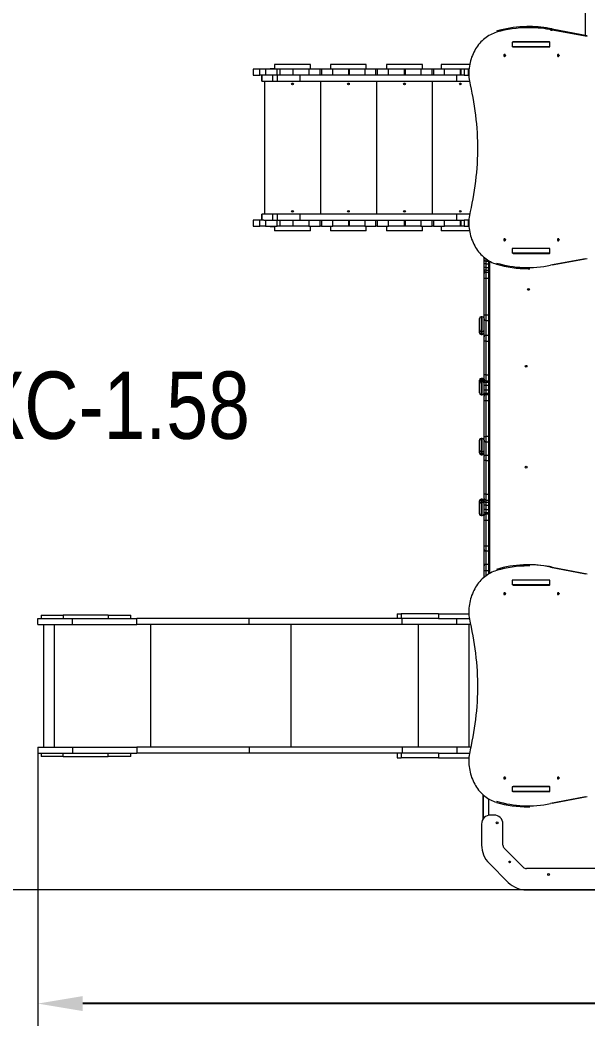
# Model space of a CAD drawing. Header units: millimetres. Extents: x -6400 to 6099, y -5761 to 5444.
# Drawn here: x -3479 to -950, y -3366 to 1187 of the extents above; entities that cross this region are included whole.
import ezdxf

# ---------------------------------------------------------------- set-up
doc = ezdxf.new("R2010")
doc.units = ezdxf.units.MM
for name, color, linetype in [('DIKOM_АРТИКУЛ', 7, 'Continuous'), ('DIKOM_РАЗМЕР_ЗОНА', 7, 'Continuous'), ('DIKOM_РАЗМЕР_ОБЪЕКТА', 7, 'Continuous')]:
    doc.layers.add(name, color=color, linetype=linetype)
doc.styles.add('style1', font='arial.ttf', dxfattribs={"width": 0.8})
doc.dimstyles.new('1-50', dxfattribs={"dimtxt": 300, "dimasz": 200, "dimexe": 100, "dimexo": 0, "dimgap": 100, "dimtad": 1, "dimdec": 0, "dimtxsty": 'style1', "dimcen": 200, "dimclrd": 7, "dimclre": 7, "dimclrt": 7, "dimadec": 1, "dimazin": 2, "dimtfac": 1, "dimtdec": 0, "dimtmove": 0, "dimatfit": 2, "dimfxl": 0, "dimlwd": 25, "dimlwe": 18, "dimarcsym": 0})

# ---------------------------------------------------------------- blocks, each defined once
blk = doc.blocks.new('*D11')
at = {"layer": 'Defpoints', "color": 0, "transparency": 16777216}
for p in [(4599.3, 269.7), (-3401.1, -2066.8), (-3401.1, -3197)]:
    blk.add_point(p, dxfattribs=at)
at = {"layer": 'DIKOM_РАЗМЕР_ОБЪЕКТА', "color": 7, "lineweight": 18, "transparency": 16777216}
for p, q in [((4599.3, 269.7), (4599.3, -3297)), ((-3401.1, -2066.8), (-3401.1, -3297))]:
    blk.add_line(p, q, dxfattribs=at)
at = {"layer": 'DIKOM_РАЗМЕР_ОБЪЕКТА', "color": 7, "lineweight": 25, "transparency": 16777216}
blk.add_line((4399.3, -3197), (-3201.1, -3197), dxfattribs=at)
at = {"layer": 'DIKOM_РАЗМЕР_ОБЪЕКТА', "color": 7, "transparency": 16777216}
for points in [[(-3201.1, -3163.7), (-3201.1, -3230.3), (-3401.1, -3197)], [(4399.3, -3163.7), (4399.3, -3230.3), (4599.3, -3197)]]:
    blk.add_solid(points, dxfattribs=at)
at = {"layer": 'DIKOM_РАЗМЕР_ОБЪЕКТА', "color": 7, "transparency": 16777216, "insert": (677, -2943.8), "char_height": 300, "attachment_point": 5, "style": 'style1'}
blk.add_mtext('8000', dxfattribs=at)
blk = doc.blocks.new('*D12')
at = {"layer": 'Defpoints', "color": 0, "transparency": 16777216}
for p in [(6099.3, 868.2), (-5401.1, -1782.3), (-5401.1, -5661.3)]:
    blk.add_point(p, dxfattribs=at)
at = {"layer": 'DIKOM_РАЗМЕР_ЗОНА', "color": 7, "lineweight": 18, "transparency": 16777216}
for p, q in [((6099.3, 868.2), (6099.3, -5761.3)), ((-5401.1, -1782.3), (-5401.1, -5761.3))]:
    blk.add_line(p, q, dxfattribs=at)
at = {"layer": 'DIKOM_РАЗМЕР_ЗОНА', "color": 7, "lineweight": 25, "transparency": 16777216}
blk.add_line((5899.3, -5661.3), (-5201.1, -5661.3), dxfattribs=at)
at = {"layer": 'DIKOM_РАЗМЕР_ЗОНА', "color": 7, "transparency": 16777216}
for points in [[(-5201.1, -5628), (-5201.1, -5694.6), (-5401.1, -5661.3)], [(5899.3, -5628), (5899.3, -5694.6), (6099.3, -5661.3)]]:
    blk.add_solid(points, dxfattribs=at)
at = {"layer": 'DIKOM_РАЗМЕР_ЗОНА', "color": 7, "transparency": 16777216, "insert": (601.7, -5408.1), "char_height": 300, "attachment_point": 5, "style": 'style1'}
blk.add_mtext('11500', dxfattribs=at)
blk = doc.blocks.new('*D13')
at = {"layer": 'Defpoints', "color": 0, "transparency": 16777216}
for p in [(2050.4, 3929.7), (-4798.2, -2690.3), (-918.6, -2690.3)]:
    blk.add_point(p, dxfattribs=at)
at = {"layer": 'DIKOM_РАЗМЕР_ОБЪЕКТА', "color": 7, "lineweight": 18, "transparency": 16777216}
for p, q in [((2050.4, 3929.7), (-4898.2, 3929.7)), ((-918.6, -2690.3), (-4898.2, -2690.3))]:
    blk.add_line(p, q, dxfattribs=at)
at = {"layer": 'DIKOM_РАЗМЕР_ОБЪЕКТА', "color": 7, "lineweight": 25, "transparency": 16777216}
blk.add_line((-4798.2, 3729.7), (-4798.2, -2490.3), dxfattribs=at)
at = {"layer": 'DIKOM_РАЗМЕР_ОБЪЕКТА', "color": 7, "transparency": 16777216}
for points in [[(-4831.6, 3729.7), (-4764.9, 3729.7), (-4798.2, 3929.7)], [(-4831.6, -2490.3), (-4764.9, -2490.3), (-4798.2, -2690.3)]]:
    blk.add_solid(points, dxfattribs=at)
at = {"layer": 'DIKOM_РАЗМЕР_ОБЪЕКТА', "color": 7, "transparency": 16777216, "insert": (-5051.4, 1197.8), "char_height": 300, "attachment_point": 5, "rotation": 90, "style": 'style1'}
blk.add_mtext('6600', dxfattribs=at)
blk = doc.blocks.new('*D14')
at = {"layer": 'Defpoints', "color": 0, "transparency": 16777216}
for p in [(1087.3, 5444.2), (-5949.5, -4273.6), (-1419.1, -4273.6)]:
    blk.add_point(p, dxfattribs=at)
at = {"layer": 'DIKOM_РАЗМЕР_ЗОНА', "color": 7, "lineweight": 18, "transparency": 16777216}
for p, q in [((1087.3, 5444.2), (-6049.5, 5444.2)), ((-1419.1, -4273.6), (-6049.5, -4273.6))]:
    blk.add_line(p, q, dxfattribs=at)
at = {"layer": 'DIKOM_РАЗМЕР_ЗОНА', "color": 7, "lineweight": 25, "transparency": 16777216}
blk.add_line((-5949.5, 5244.2), (-5949.5, -4073.6), dxfattribs=at)
at = {"layer": 'DIKOM_РАЗМЕР_ЗОНА', "color": 7, "transparency": 16777216}
for points in [[(-5982.8, 5244.2), (-5916.2, 5244.2), (-5949.5, 5444.2)], [(-5982.8, -4073.6), (-5916.2, -4073.6), (-5949.5, -4273.6)]]:
    blk.add_solid(points, dxfattribs=at)
at = {"layer": 'DIKOM_РАЗМЕР_ЗОНА', "color": 7, "transparency": 16777216, "insert": (-6202.7, 1074.7), "char_height": 300, "attachment_point": 5, "rotation": 90, "style": 'style1'}
blk.add_mtext('9700', dxfattribs=at)

msp = doc.modelspace()

# ---------------------------------------------------------------- linework, layer by layer
at = {"color": 7, "linetype": 'Continuous', "lineweight": 15}
for p, q in [((-961.7, 1519.7), (-961.7, 1116.6)), ((-1208.4, 1154.5), (-1215.9, 1154.5)), ((-1208.4, 1154.5), (-1215.9, 1154.5)), ((-1115.8, 1149.1), (-960, 1119.9)), ((-1115.8, 1149.1), (-1108.3, 1149.1)), ((-1115.8, 1144.2), (-1108.3, 1144.2)), ((-1108.3, 1149.1), (-952.5, 1119.9)), ((-952.5, 1114.9), (-1108.3, 1144.2)), ((-1286.2, 1090.7), (-1286.2, 1069.7)), ((-1285.1, 1090.7), (-1286.2, 1090.7)), ((-1285.1, 1069.7), (-1286.2, 1069.7)), ((-1285.1, 1069.7), (-1285.1, 1090.7)), ((-1118.7, 1090.7), (-1285.1, 1090.7)), ((-1118.7, 1069.7), (-1285.1, 1069.7)), ((-1121.4, 1091.4), (-1280.3, 1091.4)), ((-1280.3, 1068.9), (-1121.4, 1068.9)), ((-1274.8, 1069.3), (-1274.8, 1069.7)), ((-1118.7, 1069.7), (-1118.7, 1090.7)), ((-2440.7, 969.7), (-2440.7, 942.7)), ((-2411.6, 969.7), (-2440.7, 969.7)), ((-2411.6, 942.7), (-2411.6, 969.7)), ((-2386.4, 969.7), (-2411.6, 969.7)), ((-2386.4, 969.7), (-2386.4, 942.7)), ((-2333.5, 969.7), (-2386.4, 969.7)), ((-2365.7, 969.7), (-2365.7, 972.7)), ((-2365.7, 972.7), (-2345.7, 972.7)), ((-2345.7, 990.7), (-2345.7, 969.7)), ((-2185.7, 990.7), (-2345.7, 990.7)), ((-2333.5, 942.7), (-2333.5, 969.7)), ((-2322.7, 969.7), (-2333.5, 969.7)), ((-2322.7, 969.7), (-2322.7, 942.7)), ((-2263.8, 969.7), (-2322.7, 969.7)), ((-2263.8, 969.7), (-2263.8, 942.7)), ((-2192.7, 969.7), (-2263.8, 969.7)), ((-2192.7, 969.7), (-2192.7, 942.7)), ((-2142.7, 969.7), (-2192.7, 969.7)), ((-2185.7, 969.7), (-2185.7, 990.7)), ((-2142.7, 942.7), (-2142.7, 969.7)), ((-2136.7, 969.7), (-2142.7, 969.7)), ((-2136.7, 969.7), (-2136.7, 942.7)), ((-2086.7, 969.7), (-2136.7, 969.7)), ((-2096.7, 990.7), (-2096.7, 969.7)), ((-2085.1, 990.7), (-2096.7, 990.7)), ((-2086.7, 942.7), (-2086.7, 969.7)), ((-2016.7, 969.7), (-2086.7, 969.7)), ((-1936.7, 990.7), (-2085.1, 990.7)), ((-2016.7, 969.7), (-2016.7, 942.7)), ((-2013.7, 969.7), (-2016.7, 969.7)), ((-2013.7, 969.7), (-2013.7, 942.7)), ((-1943.7, 969.7), (-2013.7, 969.7)), ((-1943.7, 969.7), (-1943.7, 942.7)), ((-1893.7, 969.7), (-1943.7, 969.7)), ((-1936.7, 969.7), (-1936.7, 990.7)), ((-1893.7, 942.7), (-1893.7, 969.7)), ((-1887.7, 969.7), (-1893.7, 969.7)), ((-1887.7, 969.7), (-1887.7, 942.7)), ((-1837.7, 969.7), (-1887.7, 969.7)), ((-1846.7, 990.7), (-1846.7, 969.7)), ((-1686.7, 990.7), (-1846.7, 990.7)), ((-1837.7, 942.7), (-1837.7, 969.7)), ((-1767.7, 969.7), (-1837.7, 969.7)), ((-1767.7, 969.7), (-1767.7, 942.7)), ((-1763.7, 969.7), (-1767.7, 969.7)), ((-1763.7, 969.7), (-1763.7, 942.7)), ((-1693.7, 969.7), (-1763.7, 969.7)), ((-1693.7, 969.7), (-1693.7, 942.7)), ((-1643.7, 969.7), (-1693.7, 969.7)), ((-1686.7, 969.7), (-1686.7, 990.7)), ((-1643.7, 942.7), (-1643.7, 969.7)), ((-1637.7, 969.7), (-1643.7, 969.7)), ((-1637.7, 969.7), (-1637.7, 942.7)), ((-1587.7, 969.7), (-1637.7, 969.7)), ((-1602.5, 990.7), (-1602.5, 969.7)), ((-1475.9, 990.7), (-1602.5, 990.7)), ((-1587.7, 942.7), (-1587.7, 969.7)), ((-1517.7, 969.7), (-1587.7, 969.7)), ((-1517.7, 969.7), (-1517.7, 942.7)), ((-1514.7, 969.7), (-1517.7, 969.7)), ((-1514.7, 969.7), (-1514.7, 942.7)), ((-1501.2, 969.7), (-1514.7, 969.7)), ((-1501.2, 969.7), (-1501.2, 942.7)), ((-1481, 969.7), (-1501.2, 969.7)), ((-1481, 942.7), (-1481, 969.7)), ((-1478.9, 969.7), (-1481, 969.7)), ((-2440.7, 942.7), (-2411.6, 942.7)), ((-2393.1, 942.7), (-2411.6, 942.7)), ((-2402.6, 942.7), (-2402.6, 915.7)), ((-2402.6, 915.7), (-2401.9, 915.7)), ((-2401.9, 915.7), (-2401.9, 942.7)), ((-2401.9, 915.7), (-2353.3, 915.7)), ((-2353.3, 942.7), (-2393.1, 942.7)), ((-2390.7, 915.7), (-2390.7, 323.7)), ((-2353.3, 915.7), (-2353.3, 942.7)), ((-2333.2, 942.7), (-2353.3, 942.7)), ((-2353.3, 915.7), (-2333.2, 915.7)), ((-2333.2, 915.7), (-2333.2, 942.7)), ((-2231.3, 942.7), (-2333.2, 942.7)), ((-2333.2, 915.7), (-2231.3, 915.7)), ((-2231.3, 915.7), (-2231.3, 942.7)), ((-1533.2, 942.7), (-2231.3, 942.7)), ((-2231.3, 915.7), (-1533.2, 915.7)), ((-2141.7, 915.7), (-2141.7, 323.7)), ((-1891.7, 915.7), (-1891.7, 323.7)), ((-1642.7, 915.7), (-1642.7, 323.7)), ((-1533.2, 915.7), (-1533.2, 942.7)), ((-1500.4, 942.7), (-1533.2, 942.7)), ((-1533.2, 915.7), (-1477, 915.7)), ((-1500.4, 942.7), (-1481, 942.7)), ((-1479.6, 942.7), (-1481, 942.7)), ((-2402.6, 323.7), (-2402.6, 296.7)), ((-2401.9, 323.7), (-2402.6, 323.7)), ((-2401.9, 296.7), (-2401.9, 323.7)), ((-2353.3, 323.7), (-2401.9, 323.7)), ((-2353.3, 296.7), (-2353.3, 323.7)), ((-2333.2, 323.7), (-2353.3, 323.7)), ((-2333.2, 296.7), (-2333.2, 323.7)), ((-2231.3, 323.7), (-2333.2, 323.7)), ((-2231.3, 296.7), (-2231.3, 323.7)), ((-1533.2, 323.7), (-2231.3, 323.7)), ((-1533.2, 296.7), (-1533.2, 323.7)), ((-1476.2, 323.7), (-1533.2, 323.7)), ((-2440.7, 296.7), (-2440.7, 269.7)), ((-2411.6, 296.7), (-2440.7, 296.7)), ((-2411.6, 269.7), (-2411.6, 296.7)), ((-2393.1, 296.7), (-2411.6, 296.7)), ((-2393.1, 296.7), (-2353.3, 296.7)), ((-2386.4, 296.7), (-2386.4, 269.7)), ((-2353.3, 296.7), (-2333.2, 296.7)), ((-2333.5, 269.7), (-2333.5, 296.7)), ((-2333.2, 296.7), (-2231.3, 296.7)), ((-2322.7, 296.7), (-2322.7, 269.7)), ((-2263.8, 296.7), (-2263.8, 269.7)), ((-2231.3, 296.7), (-1533.2, 296.7)), ((-2192.7, 296.7), (-2192.7, 269.7)), ((-2142.7, 269.7), (-2142.7, 296.7)), ((-2136.7, 296.7), (-2136.7, 269.7)), ((-2086.7, 269.7), (-2086.7, 296.7)), ((-2016.7, 296.7), (-2016.7, 269.7)), ((-2013.7, 296.7), (-2013.7, 269.7)), ((-1943.7, 296.7), (-1943.7, 269.7)), ((-1893.7, 269.7), (-1893.7, 296.7)), ((-1887.7, 296.7), (-1887.7, 269.7)), ((-1837.7, 269.7), (-1837.7, 296.7)), ((-1767.7, 296.7), (-1767.7, 269.7)), ((-1763.7, 296.7), (-1763.7, 269.7)), ((-1693.7, 296.7), (-1693.7, 269.7)), ((-1643.7, 269.7), (-1643.7, 296.7)), ((-1637.7, 296.7), (-1637.7, 269.7)), ((-1587.7, 269.7), (-1587.7, 296.7)), ((-1533.2, 296.7), (-1500.4, 296.7)), ((-1517.7, 296.7), (-1517.7, 269.7)), ((-1514.7, 296.7), (-1514.7, 269.7)), ((-1501.2, 296.7), (-1501.2, 269.7)), ((-1481, 296.7), (-1500.4, 296.7)), ((-1481, 269.7), (-1481, 296.7)), ((-1479.4, 296.7), (-1481, 296.7)), ((-2440.7, 269.7), (-2411.6, 269.7)), ((-2386.4, 269.7), (-2411.6, 269.7)), ((-2386.4, 269.7), (-2333.5, 269.7)), ((-2365.7, 266.7), (-2365.7, 269.7)), ((-2345.7, 266.7), (-2365.7, 266.7)), ((-2345.7, 269.7), (-2345.7, 248.7)), ((-2185.7, 248.7), (-2345.7, 248.7)), ((-2322.7, 269.7), (-2333.5, 269.7)), ((-2263.8, 269.7), (-2322.7, 269.7)), ((-2192.7, 269.7), (-2263.8, 269.7)), ((-2192.7, 269.7), (-2142.7, 269.7)), ((-2185.7, 248.7), (-2185.7, 269.7)), ((-2136.7, 269.7), (-2142.7, 269.7)), ((-2136.7, 269.7), (-2086.7, 269.7)), ((-2096.7, 269.7), (-2096.7, 248.7)), ((-1936.7, 248.7), (-2096.7, 248.7)), ((-2016.7, 269.7), (-2086.7, 269.7)), ((-2013.7, 269.7), (-2016.7, 269.7)), ((-1943.7, 269.7), (-2013.7, 269.7)), ((-1943.7, 269.7), (-1893.7, 269.7)), ((-1936.7, 248.7), (-1936.7, 269.7)), ((-1887.7, 269.7), (-1893.7, 269.7)), ((-1887.7, 269.7), (-1837.7, 269.7)), ((-1846.7, 269.7), (-1846.7, 248.7)), ((-1686.7, 248.7), (-1846.7, 248.7)), ((-1767.7, 269.7), (-1837.7, 269.7)), ((-1763.7, 269.7), (-1767.7, 269.7)), ((-1693.7, 269.7), (-1763.7, 269.7)), ((-1693.7, 269.7), (-1643.7, 269.7)), ((-1686.7, 248.7), (-1686.7, 269.7)), ((-1637.7, 269.7), (-1643.7, 269.7)), ((-1637.7, 269.7), (-1587.7, 269.7)), ((-1602.5, 269.7), (-1602.5, 248.7)), ((-1476.8, 248.7), (-1602.5, 248.7)), ((-1517.7, 269.7), (-1587.7, 269.7)), ((-1514.7, 269.7), (-1517.7, 269.7)), ((-1501.2, 269.7), (-1514.7, 269.7)), ((-1501.2, 269.7), (-1481, 269.7)), ((-1479.2, 269.7), (-1481, 269.7)), ((-1286.2, 169.7), (-1286.2, 148.7)), ((-1285.1, 169.7), (-1286.2, 169.7)), ((-1285.1, 148.7), (-1286.2, 148.7)), ((-1285.1, 148.7), (-1285.1, 169.7)), ((-1118.7, 169.7), (-1285.1, 169.7)), ((-1118.7, 148.7), (-1285.1, 148.7)), ((-1121.4, 170.4), (-1280.3, 170.4)), ((-1280.3, 147.9), (-1121.4, 147.9)), ((-1274.8, 169.7), (-1274.8, 170.1)), ((-1118.7, 148.7), (-1118.7, 169.7)), ((-1411.7, 118.1), (-1411.7, 130.5)), ((-1411.7, 101.8), (-1411.7, 118.1)), ((-1411.7, 84.5), (-1411.7, 101.8)), ((-1403.7, 124.2), (-1403.7, 124)), ((-1403.7, 124), (-1403.7, 113.8)), ((-1403.7, 124), (-1403.4, 124)), ((-1403.7, 113.8), (-1390.7, 113.8)), ((-1403.7, 113.8), (-1403.7, 102.1)), ((-1403.7, 102.1), (-1390.7, 102.1)), ((-1403.7, 102.1), (-1403.7, 84.8)), ((-1390.7, 113.8), (-1390.7, 115.6)), ((-1390.7, 102.1), (-1390.7, 113.8)), ((-1390.7, 84.8), (-1390.7, 102.1)), ((-1385.7, -1278.3), (-1385.7, 112.7)), ((-960, 124.5), (-1115.8, 95.2)), ((-952.5, 124.5), (-1108.3, 95.2)), ((-1411.7, 68.5), (-1411.7, 84.5)), ((-1411.7, 58.3), (-1411.7, 68.5)), ((-1411.7, 38.6), (-1411.7, 58.3)), ((-1403.7, 84.8), (-1403.7, 73.4)), ((-1403.7, 84.8), (-1390.7, 84.8)), ((-1403.7, 73.4), (-1403.7, 65.1)), ((-1403.7, 73.4), (-1390.7, 73.4)), ((-1403.7, 65.1), (-1390.7, 65.1)), ((-1403.7, 65.1), (-1403.7, 38.2)), ((-1390.7, 73.4), (-1390.7, 84.8)), ((-1390.7, 65.1), (-1390.7, 73.4)), ((-1390.7, 38.2), (-1390.7, 65.1)), ((-1215.9, 79.9), (-1208.4, 79.9)), ((-1215.9, 79.9), (-1208.4, 79.9)), ((-1411.7, -124.9), (-1411.7, 38.6)), ((-1403.7, 38.2), (-1390.7, 38.2)), ((-1403.7, 38.2), (-1403.7, -125.3)), ((-1390.7, -125.3), (-1390.7, 38.2)), ((-1419.7, -134.6), (-1424.7, -134.6)), ((-1424.7, -134.6), (-1424.7, -200.5)), ((-1419.7, -200.5), (-1419.7, -134.6)), ((-1411.7, -144), (-1411.7, -124.9)), ((-1403.7, -125.3), (-1390.7, -125.3)), ((-1403.7, -125.3), (-1403.7, -151.3)), ((-1390.7, -151.3), (-1390.7, -125.3)), ((-1432.7, -192.5), (-1432.7, -142.6)), ((-1411.7, -223.8), (-1411.7, -144)), ((-1403.7, -151.3), (-1390.7, -151.3)), ((-1403.7, -151.3), (-1403.7, -216.3)), ((-1390.7, -216.3), (-1390.7, -151.3)), ((-1432.7, -203.5), (-1432.7, -192.5)), ((-1432.7, -203.5), (-1432.7, -203.5)), ((-1432.7, -205.4), (-1432.7, -203.5)), ((-1432.7, -205.5), (-1432.7, -205.4)), ((-1424.7, -200.5), (-1419.7, -200.5)), ((-1424.7, -200.5), (-1424.7, -211.5)), ((-1424.7, -211.5), (-1419.7, -211.5)), ((-1424.7, -211.5), (-1419.7, -211.5)), ((-1424.7, -211.5), (-1424.7, -211.5)), ((-1424.7, -211.5), (-1424.7, -213.4)), ((-1424.7, -213.4), (-1419.7, -213.4)), ((-1424.7, -213.4), (-1424.7, -213.5)), ((-1424.7, -213.5), (-1419.7, -213.5)), ((-1419.7, -211.5), (-1419.7, -200.5)), ((-1419.7, -211.5), (-1419.7, -211.5)), ((-1419.7, -213.4), (-1419.7, -211.5)), ((-1419.7, -213.5), (-1419.7, -213.4)), ((-1411.7, -244), (-1411.7, -223.8)), ((-1403.7, -216.3), (-1390.7, -216.3)), ((-1403.7, -216.3), (-1403.7, -243.8)), ((-1390.7, -243.8), (-1390.7, -216.3)), ((-1411.7, -393.2), (-1411.7, -244)), ((-1403.7, -243.8), (-1403.7, -392.9)), ((-1403.7, -243.8), (-1390.7, -243.8)), ((-1390.7, -392.9), (-1390.7, -243.8)), ((-1419.7, -409.6), (-1424.7, -409.6)), ((-1424.7, -409.6), (-1424.7, -413.3)), ((-1424.7, -409.6), (-1419.7, -409.6)), ((-1424.7, -409.6), (-1424.7, -409.6)), ((-1419.7, -413.3), (-1419.7, -409.6)), ((-1419.7, -409.6), (-1419.7, -409.6)), ((-1411.7, -413), (-1411.7, -393.2)), ((-1403.7, -392.9), (-1403.7, -420)), ((-1403.7, -392.9), (-1390.7, -392.9)), ((-1390.7, -420), (-1390.7, -392.9)), ((-1432.7, -421.3), (-1432.7, -417.6)), ((-1432.7, -417.6), (-1432.7, -417.6)), ((-1432.7, -422.4), (-1432.7, -421.3)), ((-1432.7, -425.3), (-1432.7, -422.4)), ((-1432.7, -428.9), (-1432.7, -425.3)), ((-1432.7, -431.3), (-1432.7, -428.9)), ((-1432.7, -474.3), (-1432.7, -431.3)), ((-1424.7, -413.3), (-1424.7, -414.8)), ((-1424.7, -413.3), (-1419.7, -413.3)), ((-1424.7, -414.8), (-1419.7, -414.8)), ((-1424.7, -414.8), (-1424.7, -417.7)), ((-1424.7, -417.7), (-1424.7, -420.9)), ((-1424.7, -417.7), (-1419.7, -417.7)), ((-1424.7, -420.9), (-1424.7, -423.3)), ((-1424.7, -420.9), (-1419.7, -420.9)), ((-1424.7, -423.3), (-1419.7, -423.3)), ((-1424.7, -423.3), (-1424.7, -482.3)), ((-1419.7, -414.8), (-1419.7, -413.3)), ((-1419.7, -417.7), (-1419.7, -414.8)), ((-1419.7, -420.9), (-1419.7, -417.7)), ((-1419.7, -423.3), (-1419.7, -420.9)), ((-1419.7, -482.3), (-1419.7, -423.3)), ((-1411.7, -420.8), (-1411.7, -413)), ((-1411.7, -440.2), (-1411.7, -420.8)), ((-1411.7, -440.2), (-1403.7, -440.2)), ((-1411.7, -461), (-1411.7, -440.2)), ((-1403.7, -420), (-1390.7, -420)), ((-1403.7, -420), (-1403.7, -426.3)), ((-1403.7, -426.3), (-1390.7, -426.3)), ((-1403.7, -426.3), (-1403.7, -440.2)), ((-1403.7, -440.2), (-1390.7, -440.2)), ((-1403.7, -440.2), (-1403.7, -461)), ((-1390.7, -426.3), (-1390.7, -420)), ((-1390.7, -440.2), (-1390.7, -426.3)), ((-1390.7, -461), (-1390.7, -440.2)), ((-1424.7, -482.3), (-1419.7, -482.3)), ((-1411.7, -461), (-1403.7, -461)), ((-1411.7, -480.4), (-1411.7, -461)), ((-1411.7, -488.2), (-1411.7, -480.4)), ((-1411.7, -508), (-1411.7, -488.2)), ((-1403.7, -461), (-1403.7, -474.9)), ((-1403.7, -461), (-1390.7, -461)), ((-1403.7, -474.9), (-1390.7, -474.9)), ((-1403.7, -474.9), (-1403.7, -481.2)), ((-1403.7, -481.2), (-1403.7, -508.3)), ((-1403.7, -481.2), (-1390.7, -481.2)), ((-1390.7, -474.9), (-1390.7, -461)), ((-1390.7, -481.2), (-1390.7, -474.9)), ((-1390.7, -508.3), (-1390.7, -481.2)), ((-1411.7, -667.4), (-1411.7, -508)), ((-1403.7, -508.3), (-1390.7, -508.3)), ((-1403.7, -508.3), (-1403.7, -667.6)), ((-1390.7, -667.6), (-1390.7, -508.3)), ((-1419.7, -676.6), (-1424.7, -676.6)), ((-1424.7, -676.6), (-1424.7, -677.6)), ((-1419.7, -677.6), (-1424.7, -677.6)), ((-1424.7, -677.6), (-1424.7, -736.6)), ((-1419.7, -677.6), (-1419.7, -676.6)), ((-1419.7, -736.6), (-1419.7, -677.6)), ((-1411.7, -685.4), (-1411.7, -667.4)), ((-1403.7, -667.6), (-1390.7, -667.6)), ((-1403.7, -667.6), (-1403.7, -692.1)), ((-1390.7, -692.1), (-1390.7, -667.6)), ((-1432.7, -685.4), (-1432.7, -684.6)), ((-1432.7, -685.6), (-1432.7, -685.4)), ((-1432.7, -728.6), (-1432.7, -685.6)), ((-1411.7, -757.9), (-1411.7, -685.4)), ((-1403.7, -692.1), (-1390.7, -692.1)), ((-1403.7, -692.1), (-1403.7, -751.2)), ((-1390.7, -751.2), (-1390.7, -692.1)), ((-1432.7, -739), (-1432.7, -728.6)), ((-1432.7, -739.1), (-1432.7, -739)), ((-1432.7, -739.8), (-1432.7, -739.1)), ((-1432.7, -740.7), (-1432.7, -739.8)), ((-1432.7, -741.9), (-1432.7, -740.7)), ((-1432.7, -741.9), (-1432.7, -741.9)), ((-1424.7, -736.6), (-1419.7, -736.6)), ((-1424.7, -736.6), (-1424.7, -747)), ((-1424.7, -747), (-1419.7, -747)), ((-1424.7, -747), (-1424.7, -747.1)), ((-1424.7, -747.1), (-1419.7, -747.1)), ((-1424.7, -747.1), (-1424.7, -747.5)), ((-1424.7, -747.5), (-1419.7, -747.5)), ((-1424.7, -747.5), (-1424.7, -748.7)), ((-1424.7, -748.7), (-1419.7, -748.7)), ((-1424.7, -748.7), (-1424.7, -749.8)), ((-1424.7, -749.8), (-1419.7, -749.8)), ((-1424.7, -749.8), (-1424.7, -749.9)), ((-1424.7, -749.9), (-1419.7, -749.9)), ((-1419.7, -747), (-1419.7, -736.6)), ((-1419.7, -747.1), (-1419.7, -747)), ((-1419.7, -747.5), (-1419.7, -747.1)), ((-1419.7, -748.7), (-1419.7, -747.5)), ((-1419.7, -749.8), (-1419.7, -748.7)), ((-1419.7, -749.9), (-1419.7, -749.8)), ((-1411.7, -775.9), (-1411.7, -757.9)), ((-1403.7, -751.2), (-1403.7, -775.6)), ((-1403.7, -751.2), (-1390.7, -751.2)), ((-1390.7, -775.6), (-1390.7, -751.2)), ((-1411.7, -925.2), (-1411.7, -775.9)), ((-1403.7, -775.6), (-1403.7, -925)), ((-1403.7, -775.6), (-1390.7, -775.6)), ((-1390.7, -925), (-1390.7, -775.6)), ((-1432.7, -957.1), (-1432.7, -955.9)), ((-1432.7, -955.9), (-1432.7, -955.9)), ((-1419.7, -947.9), (-1424.7, -947.9)), ((-1424.7, -947.9), (-1424.7, -948)), ((-1424.7, -948), (-1424.7, -949.1)), ((-1419.7, -948), (-1424.7, -948)), ((-1419.7, -949.1), (-1424.7, -949.1)), ((-1424.7, -949.1), (-1424.7, -950.3)), ((-1419.7, -950.3), (-1424.7, -950.3)), ((-1424.7, -950.3), (-1424.7, -950.7)), ((-1419.7, -950.7), (-1424.7, -950.7)), ((-1424.7, -950.7), (-1424.7, -950.8)), ((-1424.7, -950.8), (-1424.7, -961.2)), ((-1419.7, -950.8), (-1424.7, -950.8)), ((-1419.7, -948), (-1419.7, -947.9)), ((-1419.7, -949.1), (-1419.7, -948)), ((-1419.7, -950.3), (-1419.7, -949.1)), ((-1419.7, -950.7), (-1419.7, -950.3)), ((-1419.7, -950.8), (-1419.7, -950.7)), ((-1419.7, -961.2), (-1419.7, -950.8)), ((-1411.7, -945.3), (-1411.7, -925.2)), ((-1411.7, -956), (-1411.7, -945.3)), ((-1411.7, -974.5), (-1411.7, -956)), ((-1403.7, -925), (-1390.7, -925)), ((-1403.7, -925), (-1403.7, -952.3)), ((-1403.7, -952.3), (-1390.7, -952.3)), ((-1403.7, -952.3), (-1403.7, -961.1)), ((-1390.7, -952.3), (-1390.7, -925)), ((-1390.7, -961.1), (-1390.7, -952.3)), ((-1432.7, -958), (-1432.7, -957.1)), ((-1432.7, -958.7), (-1432.7, -958)), ((-1432.7, -958.8), (-1432.7, -958.7)), ((-1432.7, -969.2), (-1432.7, -958.8)), ((-1432.7, -1012.2), (-1432.7, -969.2)), ((-1419.7, -961.2), (-1424.7, -961.2)), ((-1424.7, -961.2), (-1424.7, -1020.2)), ((-1419.7, -1020.2), (-1419.7, -961.2)), ((-1411.7, -994.1), (-1411.7, -974.5)), ((-1411.7, -1012.2), (-1411.7, -994.1)), ((-1403.7, -961.1), (-1390.7, -961.1)), ((-1403.7, -961.1), (-1403.7, -974.3)), ((-1403.7, -974.3), (-1390.7, -974.3)), ((-1403.7, -974.3), (-1403.7, -993.9)), ((-1403.7, -993.9), (-1403.7, -1006.8)), ((-1403.7, -993.9), (-1390.7, -993.9)), ((-1390.7, -974.3), (-1390.7, -961.1)), ((-1390.7, -993.9), (-1390.7, -974.3)), ((-1390.7, -1006.8), (-1390.7, -993.9)), ((-1432.7, -1012.4), (-1432.7, -1012.2)), ((-1432.7, -1013.2), (-1432.7, -1012.4)), ((-1424.7, -1020.2), (-1419.7, -1020.2)), ((-1424.7, -1020.2), (-1424.7, -1021.2)), ((-1424.7, -1021.2), (-1419.7, -1021.2)), ((-1419.7, -1021.2), (-1419.7, -1020.2)), ((-1411.7, -1020.9), (-1411.7, -1012.2)), ((-1411.7, -1041.3), (-1411.7, -1020.9)), ((-1411.7, -1155.1), (-1411.7, -1041.3)), ((-1403.7, -1006.8), (-1403.7, -1013.9)), ((-1403.7, -1006.8), (-1390.7, -1006.8)), ((-1403.7, -1013.9), (-1403.7, -1041.7)), ((-1403.7, -1013.9), (-1390.7, -1013.9)), ((-1403.7, -1041.7), (-1390.7, -1041.7)), ((-1403.7, -1041.7), (-1403.7, -1155.5)), ((-1390.7, -1013.9), (-1390.7, -1006.8)), ((-1390.7, -1041.7), (-1390.7, -1013.9)), ((-1390.7, -1155.5), (-1390.7, -1041.7)), ((-1411.7, -1172.1), (-1411.7, -1155.1)), ((-1411.7, -1245), (-1411.7, -1172.1)), ((-1403.7, -1155.5), (-1390.7, -1155.5)), ((-1403.7, -1155.5), (-1403.7, -1178.7)), ((-1403.7, -1178.7), (-1390.7, -1178.7)), ((-1403.7, -1178.7), (-1403.7, -1238)), ((-1390.7, -1178.7), (-1390.7, -1155.5)), ((-1390.7, -1238), (-1390.7, -1178.7)), ((-1411.7, -1265.9), (-1411.7, -1245)), ((-1411.7, -1296.1), (-1411.7, -1265.9)), ((-1403.7, -1238), (-1403.7, -1266.5)), ((-1403.7, -1238), (-1390.7, -1238)), ((-1403.7, -1266.5), (-1390.7, -1266.5)), ((-1403.7, -1266.5), (-1403.7, -1289.8)), ((-1390.7, -1266.5), (-1390.7, -1238)), ((-1390.7, -1281.2), (-1390.7, -1266.5)), ((-1208.4, -1245.5), (-1215.9, -1245.5)), ((-1208.4, -1245.5), (-1215.9, -1245.5)), ((-1115.8, -1250.9), (-960, -1280.1)), ((-1115.8, -1250.9), (-1108.3, -1250.9)), ((-1108.3, -1250.9), (-952.5, -1280.1)), ((-1286.2, -1309.3), (-1286.2, -1330.3)), ((-1285.1, -1309.3), (-1286.2, -1309.3)), ((-1285.1, -1330.3), (-1285.1, -1309.3)), ((-1118.7, -1309.3), (-1285.1, -1309.3)), ((-1121.4, -1308.6), (-1280.3, -1308.6)), ((-1118.7, -1330.3), (-1118.7, -1309.3)), ((-1285.1, -1330.3), (-1286.2, -1330.3)), ((-1118.7, -1330.3), (-1285.1, -1330.3)), ((-1280.3, -1331.1), (-1121.4, -1331.1)), ((-1274.8, -1330.7), (-1274.8, -1330.3)), ((-3401.1, -1507.3), (-3401.1, -1480.3)), ((-3401.1, -1480.3), (-3246.7, -1480.3)), ((-3386.5, -1465.3), (-3386.5, -1480.3)), ((-3386.5, -1465.3), (-3288.3, -1465.3)), ((-3288.3, -1465.3), (-3288.3, -1480.3)), ((-3088.3, -1465.3), (-3288.3, -1465.3)), ((-3246.7, -1507.3), (-3246.7, -1480.3)), ((-3246.7, -1480.3), (-2959.8, -1480.3)), ((-3088.3, -1465.3), (-3088.3, -1480.3)), ((-3088.3, -1465.3), (-2986.6, -1465.3)), ((-2986.6, -1480.3), (-2986.6, -1465.3)), ((-2959.8, -1507.3), (-2959.8, -1480.3)), ((-2459.6, -1480.3), (-2959.8, -1480.3)), ((-2459.6, -1507.3), (-2459.6, -1480.3)), ((-1778, -1480.3), (-2459.6, -1480.3)), ((-1799.6, -1459.3), (-1799.6, -1480.3)), ((-1799.6, -1459.3), (-1780.7, -1459.3)), ((-1780.7, -1459.3), (-1780.7, -1480.3)), ((-1614.6, -1459.3), (-1780.7, -1459.3)), ((-1614.6, -1480.3), (-1778, -1480.3)), ((-1776.5, -1507.3), (-1776.5, -1480.3)), ((-1614.6, -1459.3), (-1614.6, -1480.3)), ((-1614.6, -1459.3), (-1479.5, -1459.3)), ((-1614.6, -1480.3), (-1477.6, -1480.3)), ((-1532.6, -1507.3), (-1532.6, -1480.3)), ((-3401.1, -1507.3), (-3246.7, -1507.3)), ((-3376.1, -1507.3), (-3376.1, -2053.3)), ((-3327, -2053.3), (-3327, -1507.3)), ((-3246.7, -1507.3), (-2959.8, -1507.3)), ((-2459.6, -1507.3), (-2959.8, -1507.3)), ((-2897.5, -2053.3), (-2897.5, -1507.3)), ((-1776.5, -1507.3), (-2459.6, -1507.3)), ((-2272.1, -2053.3), (-2272.1, -1507.3)), ((-1532.6, -1507.3), (-1776.5, -1507.3)), ((-1703.7, -2053.3), (-1703.7, -1507.3)), ((-1472.2, -1507.3), (-1532.6, -1507.3)), ((-1478.7, -2053.3), (-1478.7, -1507.3)), ((-3401.1, -2053.3), (-3401.1, -2080.3)), ((-3401.1, -2053.3), (-3246.7, -2053.3)), ((-3401.1, -2080.3), (-3246.7, -2080.3)), ((-3386.5, -2080.3), (-3386.5, -2095.3)), ((-3288.3, -2095.3), (-3288.3, -2080.3)), ((-3246.7, -2053.3), (-3246.7, -2080.3)), ((-3246.7, -2053.3), (-2959.8, -2053.3)), ((-3246.7, -2080.3), (-2959.8, -2080.3)), ((-3088.3, -2095.3), (-3088.3, -2080.3)), ((-2986.6, -2095.3), (-2986.6, -2080.3)), ((-2959.8, -2053.3), (-2959.8, -2080.3)), ((-2459.6, -2053.3), (-2959.8, -2053.3)), ((-2459.6, -2080.3), (-2959.8, -2080.3)), ((-2459.6, -2053.3), (-2459.6, -2080.3)), ((-1776.5, -2053.3), (-2459.6, -2053.3)), ((-1778, -2080.3), (-2459.6, -2080.3)), ((-1799.6, -2080.3), (-1799.6, -2101.3)), ((-1780.7, -2080.3), (-1780.7, -2101.3)), ((-1614.6, -2080.3), (-1778, -2080.3)), ((-1776.5, -2053.3), (-1776.5, -2080.3)), ((-1532.6, -2053.3), (-1776.5, -2053.3)), ((-1614.6, -2080.3), (-1614.6, -2101.3)), ((-1614.6, -2080.3), (-1476.9, -2080.3)), ((-1532.6, -2053.3), (-1532.6, -2080.3)), ((-1471.1, -2053.3), (-1532.6, -2053.3)), ((-3288.3, -2095.3), (-3386.5, -2095.3)), ((-3288.3, -2095.3), (-3088.3, -2095.3)), ((-2986.6, -2095.3), (-3088.3, -2095.3)), ((-1799.6, -2101.3), (-1780.7, -2101.3)), ((-1614.6, -2101.3), (-1780.7, -2101.3)), ((-1614.6, -2101.3), (-1479.3, -2101.3)), ((-1286.2, -2230.3), (-1286.2, -2251.3)), ((-1285.1, -2230.3), (-1286.2, -2230.3)), ((-1285.1, -2251.3), (-1285.1, -2230.3)), ((-1118.7, -2230.3), (-1285.1, -2230.3)), ((-1121.4, -2229.6), (-1280.3, -2229.6)), ((-1274.8, -2230.3), (-1274.8, -2229.9)), ((-1118.7, -2251.3), (-1118.7, -2230.3)), ((-1417.7, -2264.3), (-1417.7, -2377)), ((-1413.7, -2371), (-1413.7, -2267.8)), ((-1285.1, -2251.3), (-1286.2, -2251.3)), ((-1118.7, -2251.3), (-1285.1, -2251.3)), ((-1280.3, -2252.1), (-1121.4, -2252.1)), ((-960, -2275.5), (-1115.8, -2304.8)), ((-952.5, -2275.5), (-1108.3, -2304.8)), ((-1392.7, -2283.2), (-1392.7, -2357.6)), ((-1215.9, -2320.1), (-1208.4, -2320.1)), ((-1215.9, -2320.1), (-1208.4, -2320.1)), ((-1367.7, -2356.3), (-1382.7, -2356.3)), ((-1422.7, -2396.3), (-1422.7, -2490.3)), ((-1327.7, -2490.3), (-1327.7, -2396.3)), ((-1236.8, -2589.5), (-1321.8, -2504.5)), ((-1389, -2571.6), (-1304, -2656.6)), ((-660.7, -2595.3), (-1222.7, -2595.3)), ((-1222.7, -2690.3), (-660.7, -2690.3))]:
    msp.add_line(p, q, dxfattribs=at)
at = {"color": 7, "linetype": 'Continuous', "lineweight": 15, "flags": 128}
for points in [[(-1356.2, 1134), (-1363.2, 1131.8), (-1370, 1129.2), (-1376.8, 1126.2), (-1383.5, 1122.9), (-1390, 1119.3), (-1396.4, 1115.3), (-1402.6, 1111), (-1408.6, 1106.4), (-1414.5, 1101.5), (-1420.2, 1096.3), (-1425.6, 1090.9), (-1430.9, 1085.1), (-1435.9, 1079.1), (-1440.7, 1072.9), (-1445.3, 1066.4), (-1449.6, 1059.6), (-1453.6, 1052.7), (-1457.4, 1045.6), (-1460.9, 1038.3), (-1464.1, 1030.8), (-1467.1, 1023.1), (-1469.7, 1015.3), (-1472.1, 1007.4), (-1474.1, 999.4), (-1475.8, 991.3), (-1477.2, 983.1), (-1478.3, 974.8), (-1479.1, 966.5), (-1479.6, 958.2), (-1479.7, 949.8), (-1479.6, 941.5), (-1479.1, 933.1), (-1478.3, 924.8), (-1477.2, 916.6), (-1475.7, 908.4), (-1474, 900.2)], [(-1320.3, 1035.1), (-1321.4, 1034.9), (-1322.4, 1034.4), (-1323.2, 1033.6), (-1323.8, 1032.5), (-1324.1, 1031.3), (-1324.1, 1030.1), (-1323.8, 1028.9), (-1323.2, 1027.8), (-1322.4, 1027), (-1321.4, 1026.5), (-1320.3, 1026.3), (-1319.3, 1026.5), (-1318.3, 1027), (-1317.5, 1027.8), (-1316.9, 1028.9), (-1316.6, 1030.1), (-1316.6, 1031.3), (-1316.9, 1032.5), (-1317.5, 1033.6), (-1318.3, 1034.4), (-1319.3, 1034.9), (-1320.3, 1035.1)], [(-1081.3, 1035.1), (-1082.4, 1034.9), (-1083.4, 1034.4), (-1084.2, 1033.6), (-1084.8, 1032.5), (-1085.1, 1031.3), (-1085.1, 1030.1), (-1084.8, 1028.9), (-1084.2, 1027.8), (-1083.4, 1027), (-1082.4, 1026.5), (-1081.3, 1026.3), (-1080.2, 1026.5), (-1079.2, 1027), (-1078.4, 1027.8), (-1077.8, 1028.9), (-1077.5, 1030.1), (-1077.5, 1031.3), (-1077.8, 1032.5), (-1078.4, 1033.6), (-1079.2, 1034.4), (-1080.2, 1034.9), (-1081.3, 1035.1)], [(-1474, 900.2), (-1469.7, 881.1), (-1465.6, 861.9), (-1461.9, 842.7), (-1458.5, 823.3), (-1455.4, 803.9), (-1452.6, 784.4), (-1450.1, 764.9), (-1447.9, 745.3), (-1446, 725.6), (-1444.5, 706), (-1443.2, 686.3), (-1442.3, 666.6), (-1441.7, 646.8), (-1441.3, 627.1), (-1441.3, 607.3), (-1441.7, 587.6), (-1442.3, 567.8), (-1443.2, 548.1), (-1444.5, 528.4), (-1446, 508.8), (-1447.9, 489.1), (-1450.1, 469.5), (-1452.6, 450), (-1455.4, 430.5), (-1458.5, 411.1), (-1461.9, 391.7), (-1465.6, 372.5), (-1469.7, 353.3), (-1474, 334.2)], [(-1474, 334.2), (-1475.7, 326), (-1477.2, 317.8), (-1478.3, 309.6), (-1479.1, 301.3), (-1479.6, 292.9), (-1479.7, 284.6), (-1479.6, 276.2), (-1479.1, 267.9), (-1478.3, 259.6), (-1477.2, 251.3), (-1475.8, 243.1), (-1474.1, 235), (-1472.1, 227), (-1469.7, 219.1), (-1467.1, 211.3), (-1464.1, 203.6), (-1460.9, 196.1), (-1457.4, 188.8), (-1453.6, 181.7), (-1449.6, 174.8), (-1445.3, 168), (-1440.7, 161.5), (-1435.9, 155.3), (-1430.9, 149.3), (-1425.6, 143.5), (-1420.2, 138.1), (-1414.5, 132.9), (-1408.6, 128), (-1402.6, 123.4), (-1396.4, 119.1), (-1390, 115.1), (-1383.5, 111.5), (-1376.8, 108.2), (-1370, 105.2), (-1363.2, 102.6), (-1356.2, 100.4)], [(-1320.3, 213.1), (-1321.4, 212.9), (-1322.4, 212.4), (-1323.2, 211.6), (-1323.8, 210.5), (-1324.1, 209.3), (-1324.1, 208.1), (-1323.8, 206.9), (-1323.2, 205.8), (-1322.4, 205), (-1321.4, 204.5), (-1320.3, 204.3), (-1319.3, 204.5), (-1318.3, 205), (-1317.5, 205.8), (-1316.9, 206.9), (-1316.6, 208.1), (-1316.6, 209.3), (-1316.9, 210.5), (-1317.5, 211.6), (-1318.3, 212.4), (-1319.3, 212.9), (-1320.3, 213.1)], [(-1081.3, 213.1), (-1082.4, 212.9), (-1083.4, 212.4), (-1084.2, 211.6), (-1084.8, 210.5), (-1085.1, 209.3), (-1085.1, 208.1), (-1084.8, 206.9), (-1084.2, 205.8), (-1083.4, 205), (-1082.4, 204.5), (-1081.3, 204.3), (-1080.2, 204.5), (-1079.2, 205), (-1078.4, 205.8), (-1077.8, 206.9), (-1077.5, 208.1), (-1077.5, 209.3), (-1077.8, 210.5), (-1078.4, 211.6), (-1079.2, 212.4), (-1080.2, 212.9), (-1081.3, 213.1)], [(-1403.7, 124), (-1405.3, 124.1), (-1406.8, 124.5), (-1408.1, 125.1), (-1409.4, 126), (-1410.4, 127), (-1411.1, 128.1), (-1411.5, 129.4), (-1411.7, 130.5)], [(-1403.7, 113.8), (-1405.3, 113.9), (-1406.8, 114.1), (-1408.1, 114.5), (-1409.4, 115.1), (-1410.4, 115.7), (-1411.1, 116.5), (-1411.5, 117.3), (-1411.7, 118.1)], [(-1403.7, 73.4), (-1405.3, 73.3), (-1406.8, 73), (-1408.1, 72.6), (-1409.4, 72), (-1410.4, 71.2), (-1411.1, 70.4), (-1411.5, 69.5), (-1411.7, 68.5)], [(-1403.7, 65.1), (-1405.3, 64.9), (-1406.8, 64.5), (-1408.1, 63.9), (-1409.4, 63.1), (-1410.4, 62), (-1411.1, 60.9), (-1411.5, 59.6), (-1411.7, 58.3)], [(-1411.7, -420.8), (-1411.5, -421.9), (-1411.1, -422.9), (-1410.4, -423.9), (-1409.4, -424.7), (-1408.1, -425.4), (-1406.8, -425.9), (-1405.3, -426.2), (-1403.7, -426.3)], [(-1411.7, -480.4), (-1411.5, -479.3), (-1411.1, -478.3), (-1410.4, -477.3), (-1409.4, -476.5), (-1408.1, -475.8), (-1406.8, -475.3), (-1405.3, -475), (-1403.7, -474.9)], [(-1411.7, -685.4), (-1411.5, -686.7), (-1411.1, -688), (-1410.4, -689.1), (-1409.4, -690.2), (-1408.1, -691), (-1406.8, -691.6), (-1405.3, -692), (-1403.7, -692.1)], [(-1411.7, -757.9), (-1411.5, -756.6), (-1411.1, -755.4), (-1410.4, -754.2), (-1409.4, -753.2), (-1408.1, -752.3), (-1406.8, -751.7), (-1405.3, -751.3), (-1403.7, -751.2)], [(-1411.7, -956), (-1411.5, -957), (-1411.1, -957.9), (-1410.4, -958.8), (-1409.4, -959.6), (-1408.1, -960.2), (-1406.8, -960.7), (-1405.3, -961), (-1403.7, -961.1)], [(-1411.7, -1012.2), (-1411.5, -1011.2), (-1411.1, -1010.1), (-1410.4, -1009.2), (-1409.4, -1008.4), (-1408.1, -1007.7), (-1406.8, -1007.2), (-1405.3, -1006.9), (-1403.7, -1006.8)], [(-1411.7, -1172.1), (-1411.5, -1173.4), (-1411.1, -1174.7), (-1410.4, -1175.8), (-1409.4, -1176.8), (-1408.1, -1177.6), (-1406.8, -1178.2), (-1405.3, -1178.6), (-1403.7, -1178.7)], [(-1356.2, -1266), (-1363.2, -1268.2), (-1370, -1270.8), (-1376.8, -1273.8), (-1383.5, -1277.1), (-1390, -1280.7), (-1396.4, -1284.7), (-1402.6, -1289), (-1408.6, -1293.6), (-1414.5, -1298.5), (-1420.2, -1303.7), (-1425.6, -1309.1), (-1430.9, -1314.9), (-1435.9, -1320.9), (-1440.7, -1327.1), (-1445.3, -1333.6), (-1449.6, -1340.4), (-1453.6, -1347.3), (-1457.4, -1354.4), (-1460.9, -1361.7), (-1464.1, -1369.2), (-1467.1, -1376.9), (-1469.7, -1384.7), (-1472.1, -1392.6), (-1474.1, -1400.6), (-1475.8, -1408.7), (-1477.2, -1416.9), (-1478.3, -1425.2), (-1479.1, -1433.5), (-1479.6, -1441.8), (-1479.7, -1450.2), (-1479.6, -1458.5), (-1479.1, -1466.9), (-1478.3, -1475.2), (-1477.2, -1483.4), (-1475.7, -1491.6), (-1474, -1499.8)], [(-1320.3, -1364.9), (-1321.4, -1365.1), (-1322.4, -1365.6), (-1323.2, -1366.4), (-1323.8, -1367.5), (-1324.1, -1368.7), (-1324.1, -1369.9), (-1323.8, -1371.1), (-1323.2, -1372.2), (-1322.4, -1373), (-1321.4, -1373.5), (-1320.3, -1373.7), (-1319.3, -1373.5), (-1318.3, -1373), (-1317.5, -1372.2), (-1316.9, -1371.1), (-1316.6, -1369.9), (-1316.6, -1368.7), (-1316.9, -1367.5), (-1317.5, -1366.4), (-1318.3, -1365.6), (-1319.3, -1365.1), (-1320.3, -1364.9)], [(-1081.3, -1364.9), (-1082.4, -1365.1), (-1083.4, -1365.6), (-1084.2, -1366.4), (-1084.8, -1367.5), (-1085.1, -1368.7), (-1085.1, -1369.9), (-1084.8, -1371.1), (-1084.2, -1372.2), (-1083.4, -1373), (-1082.4, -1373.5), (-1081.3, -1373.7), (-1080.2, -1373.5), (-1079.2, -1373), (-1078.4, -1372.2), (-1077.8, -1371.1), (-1077.5, -1369.9), (-1077.5, -1368.7), (-1077.8, -1367.5), (-1078.4, -1366.4), (-1079.2, -1365.6), (-1080.2, -1365.1), (-1081.3, -1364.9)], [(-1474, -1499.8), (-1469.7, -1518.9), (-1465.6, -1538.1), (-1461.9, -1557.3), (-1458.5, -1576.7), (-1455.4, -1596.1), (-1452.6, -1615.6), (-1450.1, -1635.1), (-1447.9, -1654.7), (-1446, -1674.4), (-1444.5, -1694), (-1443.2, -1713.7), (-1442.3, -1733.4), (-1441.7, -1753.2), (-1441.3, -1772.9), (-1441.3, -1792.7), (-1441.7, -1812.4), (-1442.3, -1832.2), (-1443.2, -1851.9), (-1444.5, -1871.6), (-1446, -1891.2), (-1447.9, -1910.9), (-1450.1, -1930.5), (-1452.6, -1950), (-1455.4, -1969.5), (-1458.5, -1988.9), (-1461.9, -2008.3), (-1465.6, -2027.5), (-1469.7, -2046.7), (-1474, -2065.8)], [(-1474, -2065.8), (-1475.7, -2074), (-1477.2, -2082.2), (-1478.3, -2090.4), (-1479.1, -2098.7), (-1479.6, -2107.1), (-1479.7, -2115.4), (-1479.6, -2123.8), (-1479.1, -2132.1), (-1478.3, -2140.4), (-1477.2, -2148.7), (-1475.8, -2156.9), (-1474.1, -2165), (-1472.1, -2173), (-1469.7, -2180.9), (-1467.1, -2188.7), (-1464.1, -2196.4), (-1460.9, -2203.9), (-1457.4, -2211.2), (-1453.6, -2218.3), (-1449.6, -2225.2), (-1445.3, -2232), (-1440.7, -2238.5), (-1435.9, -2244.7), (-1430.9, -2250.7), (-1425.6, -2256.5), (-1420.2, -2261.9), (-1414.5, -2267.1), (-1408.6, -2272), (-1402.6, -2276.6), (-1396.4, -2280.9), (-1390, -2284.9), (-1383.5, -2288.5), (-1376.8, -2291.8), (-1370, -2294.8), (-1363.2, -2297.4), (-1356.2, -2299.6)], [(-1320.3, -2186.9), (-1321.4, -2187.1), (-1322.4, -2187.6), (-1323.2, -2188.4), (-1323.8, -2189.5), (-1324.1, -2190.7), (-1324.1, -2191.9), (-1323.8, -2193.1), (-1323.2, -2194.2), (-1322.4, -2195), (-1321.4, -2195.5), (-1320.3, -2195.7), (-1319.3, -2195.5), (-1318.3, -2195), (-1317.5, -2194.2), (-1316.9, -2193.1), (-1316.6, -2191.9), (-1316.6, -2190.7), (-1316.9, -2189.5), (-1317.5, -2188.4), (-1318.3, -2187.6), (-1319.3, -2187.1), (-1320.3, -2186.9)], [(-1081.3, -2186.9), (-1082.4, -2187.1), (-1083.4, -2187.6), (-1084.2, -2188.4), (-1084.8, -2189.5), (-1085.1, -2190.7), (-1085.1, -2191.9), (-1084.8, -2193.1), (-1084.2, -2194.2), (-1083.4, -2195), (-1082.4, -2195.5), (-1081.3, -2195.7), (-1080.2, -2195.5), (-1079.2, -2195), (-1078.4, -2194.2), (-1077.8, -2193.1), (-1077.5, -2191.9), (-1077.5, -2190.7), (-1077.8, -2189.5), (-1078.4, -2188.4), (-1079.2, -2187.6), (-1080.2, -2187.1), (-1081.3, -2186.9)]]:
    msp.add_lwpolyline(points, dxfattribs=at)
at = {"color": 7, "linetype": 'Continuous', "lineweight": 15}
for centre in [(-2265.7, 903.7), (-2016.7, 903.7), (-1766.7, 903.7), (-1517.7, 903.7), (-2265.7, 335.7), (-2016.7, 335.7), (-1766.7, 335.7), (-1517.7, 335.7), (-1213.7, -12.3), (-1213.7, -12.3), (-1224.7, -355.3), (-1224.7, -355.3), (-1224.7, -805.3), (-1353.7, -2391.3), (-1297.7, -2565.3), (-1124.2, -2621.3)]:
    msp.add_circle(centre, 4, dxfattribs=at)
for centre, radius, start, end in [((-1215.9, 669.2), 490.3, 78.2109, 106.6227), ((-1215.6, 662.1), 492.4, 90.0368, 106.5926), ((-1215.6, 662.1), 492.4, 90.037, 106.5926), ((-1208.5, 669.6), 490, 78.1977, 89.9884), ((-1208.5, 664.6), 489.9, 78.1975, 89.9887), ((-1280.3, 1084.5), 6.96, 90.2275, 116.8482), ((-1280.3, 1075.9), 6.96, 243.1486, 269.7758), ((-1272.7, 1084.5), 6.96, 90.2371, 116.8375), ((-1272.7, 1075.9), 6.96, 243.1592, 269.7662), ((-1121.4, 1084.5), 6.96, 63.1625, 89.7629), ((-1121.4, 1075.9), 6.96, 270.2338, 296.8408), ((-1311.6, 1030.7), 5.07, 171.1403, 188.8597), ((-1072.5, 1030.7), 5.07, 171.1403, 188.8597), ((-1311.6, 208.7), 5.07, 171.141, 188.859), ((-1072.5, 208.7), 5.07, 171.141, 188.859), ((-1280.3, 163.5), 6.96, 90.2265, 116.8492), ((-1280.3, 154.9), 6.96, 243.1522, 269.7742), ((-1272.7, 163.5), 6.96, 90.2361, 116.8386), ((-1272.7, 154.9), 6.96, 243.1629, 269.7646), ((-1121.4, 163.5), 6.96, 63.1614, 89.7639), ((-1121.4, 154.9), 6.96, 270.2354, 296.8371), ((-1405.7, 49.1), 53.1, 87.8429, 96.4956), ((-1215.9, 575.1), 490.3, 253.3773, 281.7891), ((-1215.6, 571.8), 492, 253.3995, 269.9712), ((-1215.6, 571.8), 492, 253.3995, 269.9711), ((-1405.7, 31.8), 53.1, 87.8433, 96.4952), ((-1405.7, 80.1), 41.9, 261.7565, 272.7307), ((-1424.7, -142.6), 8, 90, 180), ((-1419.7, -142.6), 8, 0, 90), ((-1405.7, -83.5), 41.9, 261.7554, 272.7318), ((-1404, -143.6), 7.68, 182.6668, 272.4392), ((-1424.7, -192.5), 7.99, 180.0409, 270.0377), ((-1424.7, -203.5), 8, 180, 270), ((-1424.7, -203.5), 7.99, 180.0397, 270.0389), ((-1424.7, -205.4), 7.99, 180.04, 270.0386), ((-1424.7, -205.5), 8, 180, 270), ((-1419.7, -192.5), 7.99, 269.9611, 359.9603), ((-1419.7, -203.5), 8, 270, 0), ((-1419.7, -203.5), 7.99, 269.9599, 359.9615), ((-1419.7, -205.4), 7.99, 269.9602, 359.9612), ((-1419.7, -205.5), 8, 270, 0), ((-1403.9, -224.1), 7.78, 88.3406, 178.2384), ((-1405.7, -318.5), 74.8, 88.4695, 94.6016), ((-1424.7, -417.6), 8, 90, 180), ((-1424.7, -417.6), 8, 89.9969, 179.9946), ((-1419.7, -417.6), 8, 0, 90), ((-1419.7, -417.6), 8, 0.0042, 90.0044), ((-1405.7, -467.7), 74.8, 88.4695, 94.6016), ((-1424.7, -421.3), 8, 89.9969, 179.9946), ((-1424.9, -422.6), 7.8, 88.5204, 178.4382), ((-1424.9, -425.5), 7.8, 88.5204, 178.4382), ((-1424.7, -428.9), 8, 89.9969, 179.9946), ((-1424.7, -431.3), 8, 89.9969, 179.9946), ((-1419.7, -421.3), 8, 0.0042, 90.0044), ((-1419.5, -422.6), 7.8, 1.5606, 91.4808), ((-1419.5, -425.5), 7.8, 1.5606, 91.4808), ((-1419.7, -428.9), 8, 0.0042, 90.0044), ((-1419.7, -431.3), 8, 0.0042, 90.0044), ((-1404.2, -412.5), 7.55, 184.0869, 273.5735), ((-1424.7, -474.3), 8, 180, 270), ((-1419.7, -474.3), 8, 270, 0), ((-1404.2, -488.7), 7.55, 86.433, 175.9202), ((-1405.7, -434.3), 74, 265.3486, 271.5461), ((-1424.7, -684.6), 8, 90, 180), ((-1424.7, -685.6), 8, 90, 180), ((-1425, -685.4), 7.67, 120.2334, 179.5228), ((-1419.7, -684.6), 8, 0, 90), ((-1419.7, -685.6), 8, 0, 90), ((-1419.4, -685.4), 7.67, 0.4752, 59.7672), ((-1405.7, -593.7), 74, 265.3472, 271.5492), ((-1424.7, -728.6), 8, 180.0182, 270.0168), ((-1424.7, -739), 8, 180.0182, 270.0168), ((-1424.7, -739.1), 8, 180, 270), ((-1424.9, -739.6), 7.84, 181.2158, 271.1657), ((-1424.7, -740.7), 8, 180.0182, 270.0168), ((-1424.7, -741.9), 8, 180, 270), ((-1424.7, -741.9), 8, 180.0182, 270.0168), ((-1419.7, -728.6), 8, 269.982, 359.983), ((-1419.7, -739), 8, 269.982, 359.983), ((-1419.7, -739.1), 8, 270, 0), ((-1419.5, -739.6), 7.84, 268.833, 358.7854), ((-1419.7, -740.7), 8, 269.982, 359.983), ((-1419.7, -741.9), 8, 270, 0), ((-1419.7, -741.9), 8, 269.982, 359.983), ((-1405.7, -845.7), 70.1, 88.3654, 94.9122), ((-1424.7, -955.9), 8, 90, 180), ((-1424.7, -955.9), 8, 89.9844, 179.9806), ((-1424.7, -957.1), 8, 89.984, 179.981), ((-1424.9, -958.2), 7.84, 88.8343, 178.7842), ((-1424.7, -958.7), 8, 90, 180), ((-1424.7, -958.8), 8, 89.9844, 179.9806), ((-1419.7, -955.9), 8, 0, 90), ((-1419.7, -955.9), 8, 0.0182, 90.0168), ((-1419.7, -957.1), 8, 0.0178, 90.0172), ((-1419.5, -958.2), 7.84, 1.2146, 91.167), ((-1419.7, -958.7), 8, 0, 90), ((-1419.7, -958.8), 8, 0.0182, 90.0168), ((-1405.7, -995.1), 70.1, 88.3654, 94.9122), ((-1404.1, -944.8), 7.57, 183.8139, 273.3636), ((-1424.7, -969.2), 8, 89.9827, 179.9823), ((-1419.7, -969.2), 8, 0.0165, 90.0185), ((-1405.7, -1045.9), 71.7, 88.4007, 94.8018), ((-1405.7, -1065.6), 71.7, 88.4038, 94.8004), ((-1424.7, -1012.2), 8, 180, 270), ((-1425, -1012.4), 7.67, 180.4779, 239.766), ((-1424.7, -1013.2), 8, 180, 270), ((-1419.7, -1012.2), 8, 270, 0), ((-1419.7, -1013.2), 8, 270, 0), ((-1419.4, -1012.4), 7.67, 300.2335, 359.5242), ((-1404.2, -1021.4), 7.56, 86.5003, 176.0094), ((-1405.7, -1001.5), 40.3, 261.4272, 272.8386), ((-1405.7, -1115.3), 40.3, 261.4227, 272.8414), ((-1404.2, -1245.5), 7.54, 86.3416, 175.8013), ((-1405.7, -1240), 26.5, 256.9063, 274.3001), ((-1215.9, -1730.8), 490.3, 78.2109, 106.6227), ((-1215.6, -1737.9), 492.4, 90.037, 106.5925), ((-1215.6, -1737.9), 492.4, 90.037, 106.5926), ((-1208.5, -1730.4), 490, 78.1977, 89.9884), ((-1280.3, -1315.5), 6.94, 90.1918, 116.8859), ((-1272.8, -1315.5), 6.94, 90.2014, 116.8753), ((-1121.4, -1315.5), 6.94, 63.1247, 89.7986), ((-1280.2, -1324.1), 6.97, 243.1666, 269.7557), ((-1272.7, -1324.1), 6.97, 243.1772, 269.7461), ((-1121.4, -1324.1), 6.97, 270.2539, 296.8228), ((-1311.6, -1369.3), 5.07, 171.1349, 188.8651), ((-1311.6, -1369.3), 5.07, 171.1411, 188.8589), ((-1072.5, -1369.3), 5.07, 171.1411, 188.8589), ((-1311.6, -2191.3), 5.06, 171.1288, 188.8712), ((-1311.6, -2191.3), 5.07, 171.1411, 188.8589), ((-1280.3, -2236.5), 6.94, 90.1918, 116.8859), ((-1272.8, -2236.5), 6.94, 90.2014, 116.8753), ((-1121.4, -2236.5), 6.94, 63.1247, 89.7986), ((-1072.5, -2191.3), 5.07, 171.1411, 188.8589), ((-1280.2, -2245.1), 6.97, 243.1666, 269.7557), ((-1272.7, -2245.1), 6.97, 243.1772, 269.7461), ((-1121.4, -2245.1), 6.97, 270.2539, 296.8228), ((-1215.9, -1824.9), 490.3, 253.3773, 281.7891), ((-1215.6, -1828.2), 492, 253.3995, 269.9711), ((-1215.6, -1828.2), 492, 253.3995, 269.9711), ((-1382.7, -2396.3), 40, 90, 180), ((-1367.7, -2396.3), 40, 0, 90), ((-1307.7, -2490.3), 115, 180, 225), ((-1307.7, -2490.3), 20, 180, 225), ((-1222.7, -2575.3), 20, 225, 270), ((-1222.7, -2575.3), 115, 225, 270)]:
    msp.add_arc(centre, radius, start, end, dxfattribs=at)

# ---------------------------------------------------------------- texts
at = {"layer": 'DIKOM_АРТИКУЛ', "insert": (-3898.1, -378.8), "char_height": 300, "attachment_point": 1, "style": 'style1'}
msp.add_mtext_dynamic_manual_height_columns('ИКС-1.58', width=1667.537, gutter_width=20, heights=[0], dxfattribs=at)

# ---------------------------------------------------------------- dimensions: what is measured, and where the dimension line sits
at = {"layer": 'DIKOM_РАЗМЕР_ЗОНА', "color": 3}
dim = msp.add_linear_dim(base=(-5949.5, -4273.6), p1=(1087.3, 5444.2), p2=(-1419.1, -4273.6), angle=90, text='9700', dimstyle='1-50', dxfattribs=at)
dim.commit()
dim.dimension.update_dxf_attribs({"geometry": '*D14', "text_midpoint": (-5949.5, 1074.7), "dimtype": 160})
dim = msp.add_linear_dim(base=(-5401.1, -5661.3), p1=(6099.3, 868.2), p2=(-5401.1, -1782.3), dimstyle='1-50', dxfattribs=at)
dim.commit()
dim.dimension.update_dxf_attribs({"geometry": '*D12', "text_midpoint": (601.7, -5661.3), "dimtype": 160})
at = {"layer": 'DIKOM_РАЗМЕР_ОБЪЕКТА'}
dim = msp.add_linear_dim(base=(-4798.2, -2690.3), p1=(2050.4, 3929.7), p2=(-918.6, -2690.3), angle=90, text='6600', dimstyle='1-50', dxfattribs=at)
dim.commit()
dim.dimension.update_dxf_attribs({"geometry": '*D13', "text_midpoint": (-4798.2, 1197.8), "dimtype": 160})
dim = msp.add_linear_dim(base=(-3401.1, -3197), p1=(4599.3, 269.7), p2=(-3401.1, -2066.8), dimstyle='1-50', dxfattribs=at)
dim.commit()
dim.dimension.update_dxf_attribs({"geometry": '*D11', "text_midpoint": (677, -3197), "dimtype": 160})

doc.saveas('drawing.dxf')
